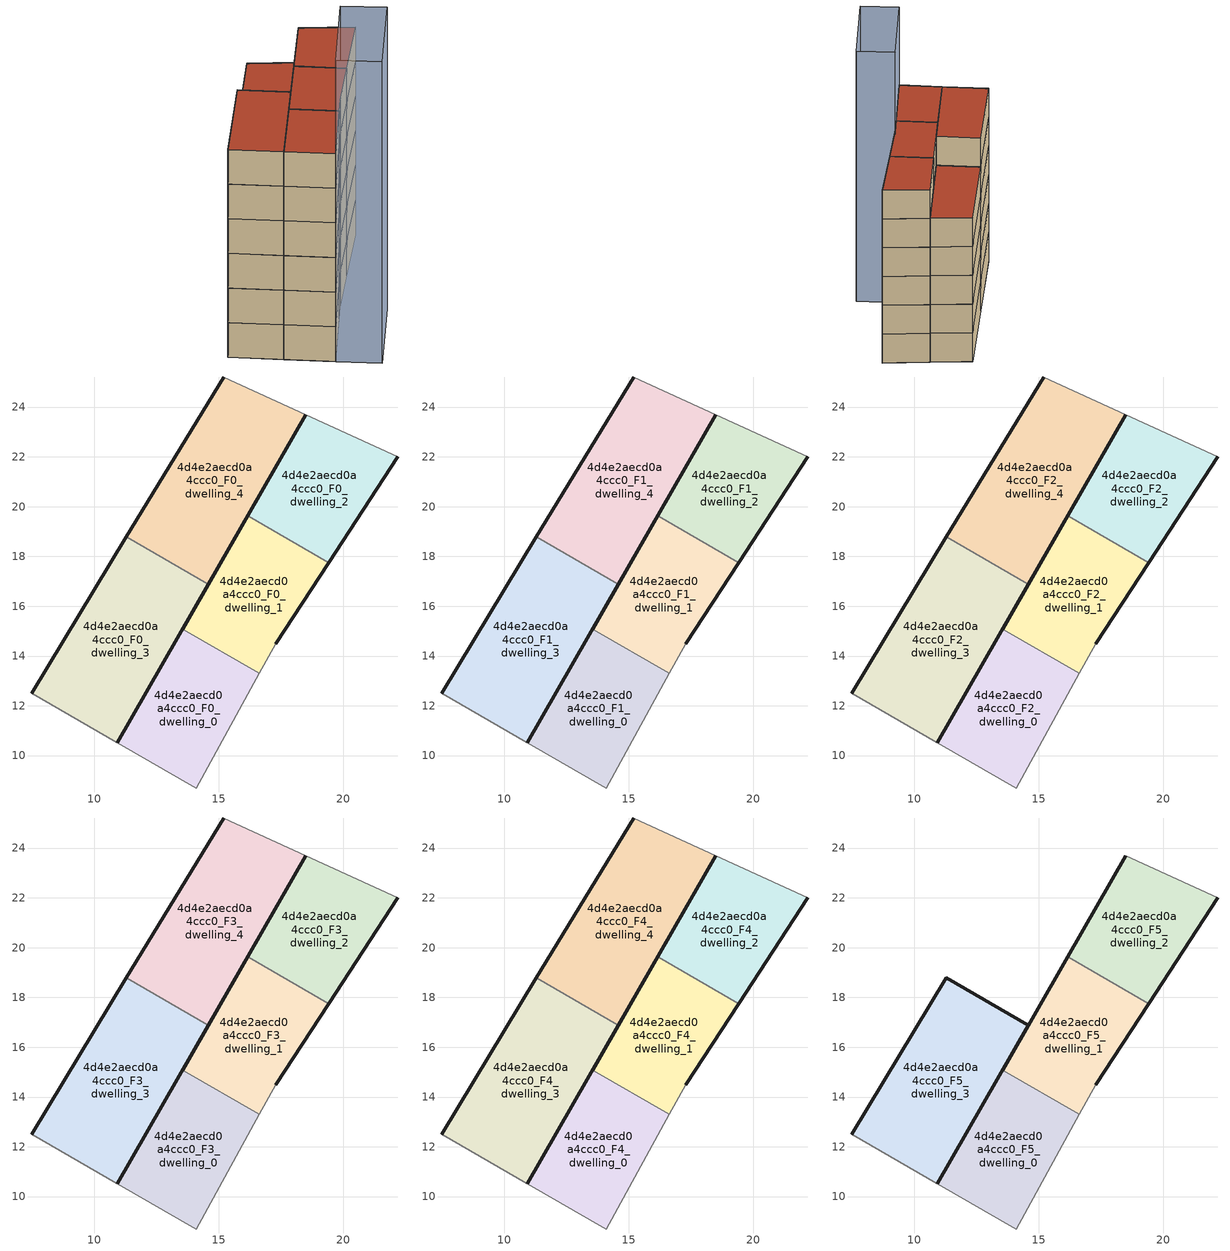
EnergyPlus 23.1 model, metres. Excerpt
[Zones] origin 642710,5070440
4d4e2aecd0a4ccc0_F0_dwelling_0
 floor ground (EU_floor_Construction): 14.09,8.7 16.64,13.3 13.55,15.08 10.92,10.52 z0
 wall adiabatic (EU_wall_Construction): 16.64,13.3 14.09,8.7 10.92,10.52 13.55,15.08 z0:3
 wall to 4d4e2aecd0a4ccc0_F0_dwelling_1 (EU_wall_Construction): 13.55,15.08 16.64,13.3 z0:3
4d4e2aecd0a4ccc0_F0_dwelling_1
 floor ground (EU_floor_Construction): 17.3,14.5 19.42,17.75 16.17,19.63 13.55,15.08 16.64,13.3 z0
 wall outside (EU_wall_Construction): 13.55,15.08 16.17,19.63 / 19.42,17.75 17.3,14.5 z0:3
 wall adiabatic (EU_wall_Construction): 17.3,14.5 16.64,13.3 z0:3
 wall to 4d4e2aecd0a4ccc0_F0_dwelling_2 (EU_wall_Construction): 16.17,19.63 19.42,17.76 z0:3
4d4e2aecd0a4ccc0_F0_dwelling_2
 floor ground (EU_floor_Construction): 19.42,17.75 22.2,22 18.51,23.69 16.17,19.63 z0
 wall outside (EU_wall_Construction): 22.2,22 19.42,17.75 / 16.17,19.63 18.51,23.69 z0:3
 wall adiabatic (EU_wall_Construction): 18.51,23.69 22.2,22 z0:3
4d4e2aecd0a4ccc0_F0_dwelling_3
 floor ground (EU_floor_Construction): 10.92,10.52 14.59,16.89 11.3,18.78 7.49,12.5 z0
 wall outside (EU_wall_Construction): 14.59,16.89 10.92,10.52 / 7.49,12.5 11.3,18.78 z0:3
 wall adiabatic (EU_wall_Construction): 10.92,10.52 7.49,12.5 z0:3
 wall to 4d4e2aecd0a4ccc0_F0_dwelling_4 (EU_wall_Construction): 11.3,18.78 14.59,16.89 z0:3
4d4e2aecd0a4ccc0_F0_dwelling_4
 floor ground (EU_floor_Construction): 14.59,16.89 18.51,23.69 15.2,25.21 11.3,18.78 z0
 wall outside (EU_wall_Construction): 18.51,23.69 14.59,16.89 / 11.3,18.78 15.2,25.21 z0:3
 wall adiabatic (EU_wall_Construction): 15.2,25.21 18.51,23.69 z0:3
4d4e2aecd0a4ccc0_F1_dwelling_0
 floor to 4d4e2aecd0a4ccc0_F0_dwelling_0 (EU_floor_Construction): 14.09,8.7 16.64,13.3 13.55,15.08 10.92,10.52 z3
 wall adiabatic (EU_wall_Construction): 16.64,13.3 14.09,8.7 10.92,10.52 13.55,15.08 z3:6
 wall to 4d4e2aecd0a4ccc0_F1_dwelling_1 (EU_wall_Construction): 13.55,15.08 16.64,13.3 z3:6
4d4e2aecd0a4ccc0_F1_dwelling_1
 floor to 4d4e2aecd0a4ccc0_F0_dwelling_1 (EU_floor_Construction): 17.3,14.5 19.42,17.75 16.17,19.63 13.55,15.08 16.64,13.3 z3
 wall outside (EU_wall_Construction): 13.55,15.08 16.17,19.63 / 19.42,17.75 17.3,14.5 z3:6
 wall adiabatic (EU_wall_Construction): 17.3,14.5 16.64,13.3 z3:6
 wall to 4d4e2aecd0a4ccc0_F1_dwelling_2 (EU_wall_Construction): 16.17,19.63 19.42,17.76 z3:6
4d4e2aecd0a4ccc0_F1_dwelling_2
 floor to 4d4e2aecd0a4ccc0_F0_dwelling_2 (EU_floor_Construction): 19.42,17.75 22.2,22 18.51,23.69 16.17,19.63 z3
 wall outside (EU_wall_Construction): 22.2,22 19.42,17.75 / 16.17,19.63 18.51,23.69 z3:6
 wall adiabatic (EU_wall_Construction): 18.51,23.69 22.2,22 z3:6
4d4e2aecd0a4ccc0_F1_dwelling_3
 floor to 4d4e2aecd0a4ccc0_F0_dwelling_3 (EU_floor_Construction): 10.92,10.52 14.59,16.89 11.3,18.78 7.49,12.5 z3
 wall outside (EU_wall_Construction): 14.59,16.89 10.92,10.52 / 7.49,12.5 11.3,18.78 z3:6
 wall adiabatic (EU_wall_Construction): 10.92,10.52 7.49,12.5 z3:6
 wall to 4d4e2aecd0a4ccc0_F1_dwelling_4 (EU_wall_Construction): 11.3,18.78 14.59,16.89 z3:6
4d4e2aecd0a4ccc0_F1_dwelling_4
 floor to 4d4e2aecd0a4ccc0_F0_dwelling_4 (EU_floor_Construction): 14.59,16.89 18.51,23.69 15.2,25.21 11.3,18.78 z3
 wall outside (EU_wall_Construction): 18.51,23.69 14.59,16.89 / 11.3,18.78 15.2,25.21 z3:6
 wall adiabatic (EU_wall_Construction): 15.2,25.21 18.51,23.69 z3:6
4d4e2aecd0a4ccc0_F2_dwelling_0
 floor to 4d4e2aecd0a4ccc0_F1_dwelling_0 (EU_floor_Construction): 14.09,8.7 16.64,13.3 13.55,15.08 10.92,10.52 z6
 wall adiabatic (EU_wall_Construction): 16.64,13.3 14.09,8.7 10.92,10.52 13.55,15.08 z6:9
 wall to 4d4e2aecd0a4ccc0_F2_dwelling_1 (EU_wall_Construction): 13.55,15.08 16.64,13.3 z6:9
4d4e2aecd0a4ccc0_F2_dwelling_1
 floor to 4d4e2aecd0a4ccc0_F1_dwelling_1 (EU_floor_Construction): 17.3,14.5 19.42,17.75 16.17,19.63 13.55,15.08 16.64,13.3 z6
 wall outside (EU_wall_Construction): 13.55,15.08 16.17,19.63 / 19.42,17.75 17.3,14.5 z6:9
 wall adiabatic (EU_wall_Construction): 17.3,14.5 16.64,13.3 z6:9
 wall to 4d4e2aecd0a4ccc0_F2_dwelling_2 (EU_wall_Construction): 16.17,19.63 19.42,17.76 z6:9
4d4e2aecd0a4ccc0_F2_dwelling_2
 floor to 4d4e2aecd0a4ccc0_F1_dwelling_2 (EU_floor_Construction): 19.42,17.75 22.2,22 18.51,23.69 16.17,19.63 z6
 wall outside (EU_wall_Construction): 22.2,22 19.42,17.75 / 16.17,19.63 18.51,23.69 z6:9
 wall adiabatic (EU_wall_Construction): 18.51,23.69 22.2,22 z6:9
4d4e2aecd0a4ccc0_F2_dwelling_3
 floor to 4d4e2aecd0a4ccc0_F1_dwelling_3 (EU_floor_Construction): 10.92,10.52 14.59,16.89 11.3,18.78 7.49,12.5 z6
 wall outside (EU_wall_Construction): 14.59,16.89 10.92,10.52 / 7.49,12.5 11.3,18.78 z6:9
 wall adiabatic (EU_wall_Construction): 10.92,10.52 7.49,12.5 z6:9
 wall to 4d4e2aecd0a4ccc0_F2_dwelling_4 (EU_wall_Construction): 11.3,18.78 14.59,16.89 z6:9
4d4e2aecd0a4ccc0_F2_dwelling_4
 floor to 4d4e2aecd0a4ccc0_F1_dwelling_4 (EU_floor_Construction): 14.59,16.89 18.51,23.69 15.2,25.21 11.3,18.78 z6
 wall outside (EU_wall_Construction): 18.51,23.69 14.59,16.89 / 11.3,18.78 15.2,25.21 z6:9
 wall adiabatic (EU_wall_Construction): 15.2,25.21 18.51,23.69 z6:9
4d4e2aecd0a4ccc0_F3_dwelling_0
 floor to 4d4e2aecd0a4ccc0_F2_dwelling_0 (EU_floor_Construction): 14.09,8.7 16.64,13.3 13.55,15.08 10.92,10.52 z9
 wall adiabatic (EU_wall_Construction): 16.64,13.3 14.09,8.7 10.92,10.52 13.55,15.08 z9:12
 wall to 4d4e2aecd0a4ccc0_F3_dwelling_1 (EU_wall_Construction): 13.55,15.08 16.64,13.3 z9:12
4d4e2aecd0a4ccc0_F3_dwelling_1
 floor to 4d4e2aecd0a4ccc0_F2_dwelling_1 (EU_floor_Construction): 17.3,14.5 19.42,17.75 16.17,19.63 13.55,15.08 16.64,13.3 z9
 wall outside (EU_wall_Construction): 13.55,15.08 16.17,19.63 / 19.42,17.75 17.3,14.5 z9:12
 wall adiabatic (EU_wall_Construction): 17.3,14.5 16.64,13.3 z9:12
 wall to 4d4e2aecd0a4ccc0_F3_dwelling_2 (EU_wall_Construction): 16.17,19.63 19.42,17.76 z9:12
4d4e2aecd0a4ccc0_F3_dwelling_2
 floor to 4d4e2aecd0a4ccc0_F2_dwelling_2 (EU_floor_Construction): 19.42,17.75 22.2,22 18.51,23.69 16.17,19.63 z9
 wall outside (EU_wall_Construction): 22.2,22 19.42,17.75 / 16.17,19.63 18.51,23.69 z9:12
 wall adiabatic (EU_wall_Construction): 18.51,23.69 22.2,22 z9:12
4d4e2aecd0a4ccc0_F3_dwelling_3
 floor to 4d4e2aecd0a4ccc0_F2_dwelling_3 (EU_floor_Construction): 10.92,10.52 14.59,16.89 11.3,18.78 7.49,12.5 z9
 wall outside (EU_wall_Construction): 14.59,16.89 10.92,10.52 / 7.49,12.5 11.3,18.78 z9:12
 wall adiabatic (EU_wall_Construction): 10.92,10.52 7.49,12.5 z9:12
 wall to 4d4e2aecd0a4ccc0_F3_dwelling_4 (EU_wall_Construction): 11.3,18.78 14.59,16.89 z9:12
4d4e2aecd0a4ccc0_F3_dwelling_4
 floor to 4d4e2aecd0a4ccc0_F2_dwelling_4 (EU_floor_Construction): 14.59,16.89 18.51,23.69 15.2,25.21 11.3,18.78 z9
 wall outside (EU_wall_Construction): 18.51,23.69 14.59,16.89 / 11.3,18.78 15.2,25.21 z9:12
 wall adiabatic (EU_wall_Construction): 15.2,25.21 18.51,23.69 z9:12
4d4e2aecd0a4ccc0_F4_dwelling_0
 floor to 4d4e2aecd0a4ccc0_F3_dwelling_0 (EU_floor_Construction): 14.09,8.7 16.64,13.3 13.55,15.08 10.92,10.52 z12
 wall adiabatic (EU_wall_Construction): 16.64,13.3 14.09,8.7 10.92,10.52 13.55,15.08 z12:15
 wall to 4d4e2aecd0a4ccc0_F4_dwelling_1 (EU_wall_Construction): 13.55,15.08 16.64,13.3 z12:15
4d4e2aecd0a4ccc0_F4_dwelling_1
 floor to 4d4e2aecd0a4ccc0_F3_dwelling_1 (EU_floor_Construction): 17.3,14.5 19.42,17.75 16.17,19.63 13.55,15.08 16.64,13.3 z12
 wall outside (EU_wall_Construction): 13.55,15.08 16.17,19.63 / 19.42,17.75 17.3,14.5 z12:15
 wall adiabatic (EU_wall_Construction): 17.3,14.5 16.64,13.3 z12:15
 wall to 4d4e2aecd0a4ccc0_F4_dwelling_2 (EU_wall_Construction): 16.17,19.63 19.42,17.76 z12:15
4d4e2aecd0a4ccc0_F4_dwelling_2
 floor to 4d4e2aecd0a4ccc0_F3_dwelling_2 (EU_floor_Construction): 19.42,17.75 22.2,22 18.51,23.69 16.17,19.63 z12
 wall outside (EU_wall_Construction): 22.2,22 19.42,17.75 / 16.17,19.63 18.51,23.69 z12:15
 wall adiabatic (EU_wall_Construction): 18.51,23.69 22.2,22 z12:15
4d4e2aecd0a4ccc0_F4_dwelling_3
 floor to 4d4e2aecd0a4ccc0_F3_dwelling_3 (EU_floor_Construction): 10.92,10.52 14.59,16.89 11.3,18.78 7.49,12.5 z12
 wall outside (EU_wall_Construction): 14.59,16.89 10.92,10.52 / 7.49,12.5 11.3,18.78 z12:15
 wall adiabatic (EU_wall_Construction): 10.92,10.52 7.49,12.5 z12:15
 wall to 4d4e2aecd0a4ccc0_F4_dwelling_4 (EU_wall_Construction): 11.3,18.78 14.59,16.89 z12:15
4d4e2aecd0a4ccc0_F4_dwelling_4
 floor to 4d4e2aecd0a4ccc0_F3_dwelling_4 (EU_floor_Construction): 14.59,16.89 18.51,23.69 15.2,25.21 11.3,18.78 z12
 wall outside (EU_wall_Construction): 18.51,23.69 14.59,16.89 / 11.3,18.78 15.2,25.21 z12:15
 wall adiabatic (EU_wall_Construction): 15.2,25.21 18.51,23.69 z12:15
 roof outside (EU_roof_Construction): 18.51,23.69 14.59,16.89 11.3,18.78 15.2,25.21 z15
4d4e2aecd0a4ccc0_F5_dwelling_0
 floor to 4d4e2aecd0a4ccc0_F4_dwelling_0 (EU_floor_Construction): 14.09,8.7 16.64,13.3 13.55,15.08 10.92,10.52 z15
 wall adiabatic (EU_wall_Construction): 16.64,13.3 14.09,8.7 10.92,10.52 13.55,15.08 z15:18
 wall to 4d4e2aecd0a4ccc0_F5_dwelling_1 (EU_wall_Construction): 13.55,15.08 16.64,13.3 z15:18
 roof outside (EU_roof_Construction): 16.64,13.3 14.09,8.7 10.92,10.52 13.55,15.08 z18
4d4e2aecd0a4ccc0_F5_dwelling_1
 floor to 4d4e2aecd0a4ccc0_F4_dwelling_1 (EU_floor_Construction): 17.3,14.5 19.42,17.75 16.17,19.63 13.55,15.08 16.64,13.3 z15
 wall outside (EU_wall_Construction): 13.55,15.08 16.17,19.63 / 19.42,17.75 17.3,14.5 z15:18
 wall adiabatic (EU_wall_Construction): 17.3,14.5 16.64,13.3 z15:18
 wall to 4d4e2aecd0a4ccc0_F5_dwelling_2 (EU_wall_Construction): 16.17,19.63 19.42,17.76 z15:18
 roof outside (EU_roof_Construction): 19.42,17.75 17.3,14.5 16.64,13.3 13.55,15.08 16.17,19.63 z18
4d4e2aecd0a4ccc0_F5_dwelling_2
 floor to 4d4e2aecd0a4ccc0_F4_dwelling_2 (EU_floor_Construction): 19.42,17.75 22.2,22 18.51,23.69 16.17,19.63 z15
 wall outside (EU_wall_Construction): 22.2,22 19.42,17.75 / 16.17,19.63 18.51,23.69 z15:18
 wall adiabatic (EU_wall_Construction): 18.51,23.69 22.2,22 z15:18
 roof outside (EU_roof_Construction): 22.2,22 19.42,17.75 16.17,19.63 18.51,23.69 z18
4d4e2aecd0a4ccc0_F5_dwelling_3
 floor to 4d4e2aecd0a4ccc0_F4_dwelling_3 (EU_floor_Construction): 10.92,10.52 14.59,16.89 11.3,18.78 7.49,12.5 z15
 wall outside (EU_wall_Construction): 7.49,12.5 11.3,18.78 14.59,16.89 10.92,10.52 z15:18
 wall adiabatic (EU_wall_Construction): 10.92,10.52 7.49,12.5 z15:18
 roof outside (EU_roof_Construction): 14.59,16.89 10.92,10.52 7.49,12.5 11.3,18.78 z18
shading: 17.3,14.5 20.2,12.9 / 20.2,12.9 16.99,7.09 / 16.99,7.09 14.09,8.69 / 14.09,8.69 17.3,14.5 z0:26.1
[Building]
EU S2 Campaign: North Axis=0; Terrain=City; Solar Distribution=FullExterior
[Site:Location]
Lyon-Bron: Latitude=45.75; Longitude=5; Time Zone=1; Elevation=198
[SizingPeriod:WeatherFileDays]
AnnualSizingPeriod: Begin Month=1; Begin Day of Month=1; End Month=12; End Day of Month=31; Day of Week for Start Day=Monday; Use Weather File Daylight Saving Period=No; Use Weather File Rain and Snow Indicators=No
[MATERIAL]
EU_InternalMass_Material: Roughness=MediumRough; Thickness=0.1; Conductivity=1; Density=1800; Specific Heat=900; Thermal Absorptance=0.9; Solar Absorptance=0.7; Visible Absorptance=0.7
[MATERIAL:NOMASS] Roughness=MediumRough; Thermal Absorptance=0.9; Solar Absorptance=0.7; Visible Absorptance=0.7
Name | Thermal Resistance
EU_wall_NoMass | 0.776494
EU_roof_NoMass | 0.486893
EU_floor_NoMass | 0.421597
[CONSTRUCTION]
EU_wall_Construction: EU_wall_NoMass
EU_roof_Construction: EU_roof_NoMass
EU_floor_Construction: EU_floor_NoMass
EU_InternalMass_Construction: EU_InternalMass_Material
[ZONE] Type=1; Multiplier=1; Ceiling Height=autocalculate; Floor Area=autocalculate; Part of Total Floor Area=Yes
Name | Volume
4d4e2aecd0a4ccc0_F0_dwelling_0 | 56.9993
4d4e2aecd0a4ccc0_F1_dwelling_0; 4d4e2aecd0a4ccc0_F2_dwelling_0; 4d4e2aecd0a4ccc0_F3_dwelling_0; 4d4e2aecd0a4ccc0_F4_dwelling_0; 4d4e2aecd0a4ccc0_F5_dwelling_0 | 57.0007
4d4e2aecd0a4ccc0_F0_dwelling_1 | 57.011
4d4e2aecd0a4ccc0_F1_dwelling_1; 4d4e2aecd0a4ccc0_F2_dwelling_1; 4d4e2aecd0a4ccc0_F3_dwelling_1; 4d4e2aecd0a4ccc0_F4_dwelling_1; 4d4e2aecd0a4ccc0_F5_dwelling_1 | 57.0103
4d4e2aecd0a4ccc0_F0_dwelling_2; 4d4e2aecd0a4ccc0_F1_dwelling_2; 4d4e2aecd0a4ccc0_F2_dwelling_2; 4d4e2aecd0a4ccc0_F3_dwelling_2; 4d4e2aecd0a4ccc0_F4_dwelling_2; 4d4e2aecd0a4ccc0_F5_dwelling_2 | 57.0015
4d4e2aecd0a4ccc0_F0_dwelling_3 | 85.511
4d4e2aecd0a4ccc0_F1_dwelling_3; 4d4e2aecd0a4ccc0_F2_dwelling_3; 4d4e2aecd0a4ccc0_F3_dwelling_3; 4d4e2aecd0a4ccc0_F4_dwelling_3; 4d4e2aecd0a4ccc0_F5_dwelling_3 | 85.5117
4d4e2aecd0a4ccc0_F0_dwelling_4 | 85.5029
4d4e2aecd0a4ccc0_F1_dwelling_4; 4d4e2aecd0a4ccc0_F2_dwelling_4; 4d4e2aecd0a4ccc0_F3_dwelling_4; 4d4e2aecd0a4ccc0_F4_dwelling_4 | 85.5022
[INTERNALMASS] Construction=EU_InternalMass_Construction
Name | Zone or ZoneList | Surface Area
4d4e2aecd0a4ccc0_F0_dwelling_0_EU_InternalMass | 4d4e2aecd0a4ccc0_F0_dwelling_0 | 19.0001
4d4e2aecd0a4ccc0_F0_dwelling_1_EU_InternalMass | 4d4e2aecd0a4ccc0_F0_dwelling_1 | 19.0036
4d4e2aecd0a4ccc0_F0_dwelling_2_EU_InternalMass | 4d4e2aecd0a4ccc0_F0_dwelling_2 | 19.0004
4d4e2aecd0a4ccc0_F0_dwelling_3_EU_InternalMass | 4d4e2aecd0a4ccc0_F0_dwelling_3 | 28.5037
4d4e2aecd0a4ccc0_F0_dwelling_4_EU_InternalMass | 4d4e2aecd0a4ccc0_F0_dwelling_4 | 28.501
4d4e2aecd0a4ccc0_F1_dwelling_0_EU_InternalMass | 4d4e2aecd0a4ccc0_F1_dwelling_0 | 19.0001
4d4e2aecd0a4ccc0_F1_dwelling_1_EU_InternalMass | 4d4e2aecd0a4ccc0_F1_dwelling_1 | 19.0036
4d4e2aecd0a4ccc0_F1_dwelling_2_EU_InternalMass | 4d4e2aecd0a4ccc0_F1_dwelling_2 | 19.0004
4d4e2aecd0a4ccc0_F1_dwelling_3_EU_InternalMass | 4d4e2aecd0a4ccc0_F1_dwelling_3 | 28.5037
4d4e2aecd0a4ccc0_F1_dwelling_4_EU_InternalMass | 4d4e2aecd0a4ccc0_F1_dwelling_4 | 28.501
4d4e2aecd0a4ccc0_F2_dwelling_0_EU_InternalMass | 4d4e2aecd0a4ccc0_F2_dwelling_0 | 19.0001
4d4e2aecd0a4ccc0_F2_dwelling_1_EU_InternalMass | 4d4e2aecd0a4ccc0_F2_dwelling_1 | 19.0036
4d4e2aecd0a4ccc0_F2_dwelling_2_EU_InternalMass | 4d4e2aecd0a4ccc0_F2_dwelling_2 | 19.0004
4d4e2aecd0a4ccc0_F2_dwelling_3_EU_InternalMass | 4d4e2aecd0a4ccc0_F2_dwelling_3 | 28.5037
4d4e2aecd0a4ccc0_F2_dwelling_4_EU_InternalMass | 4d4e2aecd0a4ccc0_F2_dwelling_4 | 28.501
4d4e2aecd0a4ccc0_F3_dwelling_0_EU_InternalMass | 4d4e2aecd0a4ccc0_F3_dwelling_0 | 19.0001
4d4e2aecd0a4ccc0_F3_dwelling_1_EU_InternalMass | 4d4e2aecd0a4ccc0_F3_dwelling_1 | 19.0036
4d4e2aecd0a4ccc0_F3_dwelling_2_EU_InternalMass | 4d4e2aecd0a4ccc0_F3_dwelling_2 | 19.0004
4d4e2aecd0a4ccc0_F3_dwelling_3_EU_InternalMass | 4d4e2aecd0a4ccc0_F3_dwelling_3 | 28.5037
4d4e2aecd0a4ccc0_F3_dwelling_4_EU_InternalMass | 4d4e2aecd0a4ccc0_F3_dwelling_4 | 28.501
4d4e2aecd0a4ccc0_F4_dwelling_0_EU_InternalMass | 4d4e2aecd0a4ccc0_F4_dwelling_0 | 19.0001
4d4e2aecd0a4ccc0_F4_dwelling_1_EU_InternalMass | 4d4e2aecd0a4ccc0_F4_dwelling_1 | 19.0036
4d4e2aecd0a4ccc0_F4_dwelling_2_EU_InternalMass | 4d4e2aecd0a4ccc0_F4_dwelling_2 | 19.0004
4d4e2aecd0a4ccc0_F4_dwelling_3_EU_InternalMass | 4d4e2aecd0a4ccc0_F4_dwelling_3 | 28.5037
4d4e2aecd0a4ccc0_F4_dwelling_4_EU_InternalMass | 4d4e2aecd0a4ccc0_F4_dwelling_4 | 28.501
4d4e2aecd0a4ccc0_F5_dwelling_0_EU_InternalMass | 4d4e2aecd0a4ccc0_F5_dwelling_0 | 28.503
4d4e2aecd0a4ccc0_F5_dwelling_1_EU_InternalMass | 4d4e2aecd0a4ccc0_F5_dwelling_1 | 28.4995
4d4e2aecd0a4ccc0_F5_dwelling_2_EU_InternalMass | 4d4e2aecd0a4ccc0_F5_dwelling_2 | 28.5037
4d4e2aecd0a4ccc0_F5_dwelling_3_EU_InternalMass | 4d4e2aecd0a4ccc0_F5_dwelling_3 | 28.501
[OTHEREQUIPMENT] Fuel Type=Electricity; Design Level Calculation Method=Watts/Area; Power per Zone Floor Area=1; Fraction Latent=0; Fraction Radiant=0; Fraction Lost=0; Carbon Dioxide Generation Rate=0; EndUse Subcategory=EU_Step8_InternalGains
Name | Zone or ZoneList or Space or SpaceList | Schedule
EU_Step8_InternalGain_4d4e2aecd0a4ccc0_F0_dwelling_0_f000 | 4d4e2aecd0a4ccc0_F0_dwelling_0 | EU_Step8_GainSchedule_4d4e2aecd0a4ccc0_F0_dwelling_0_f000
EU_Step8_InternalGain_4d4e2aecd0a4ccc0_F0_dwelling_1_f000 | 4d4e2aecd0a4ccc0_F0_dwelling_1 | EU_Step8_GainSchedule_4d4e2aecd0a4ccc0_F0_dwelling_1_f000
EU_Step8_InternalGain_4d4e2aecd0a4ccc0_F0_dwelling_2_f000 | 4d4e2aecd0a4ccc0_F0_dwelling_2 | EU_Step8_GainSchedule_4d4e2aecd0a4ccc0_F0_dwelling_2_f000
EU_Step8_InternalGain_4d4e2aecd0a4ccc0_F0_dwelling_3_f000 | 4d4e2aecd0a4ccc0_F0_dwelling_3 | EU_Step8_GainSchedule_4d4e2aecd0a4ccc0_F0_dwelling_3_f000
EU_Step8_InternalGain_4d4e2aecd0a4ccc0_F0_dwelling_4_f000 | 4d4e2aecd0a4ccc0_F0_dwelling_4 | EU_Step8_GainSchedule_4d4e2aecd0a4ccc0_F0_dwelling_4_f000
EU_Step8_InternalGain_4d4e2aecd0a4ccc0_F1_dwelling_0_f000 | 4d4e2aecd0a4ccc0_F1_dwelling_0 | EU_Step8_GainSchedule_4d4e2aecd0a4ccc0_F1_dwelling_0_f000
EU_Step8_InternalGain_4d4e2aecd0a4ccc0_F1_dwelling_1_f000 | 4d4e2aecd0a4ccc0_F1_dwelling_1 | EU_Step8_GainSchedule_4d4e2aecd0a4ccc0_F1_dwelling_1_f000
EU_Step8_InternalGain_4d4e2aecd0a4ccc0_F1_dwelling_2_f000 | 4d4e2aecd0a4ccc0_F1_dwelling_2 | EU_Step8_GainSchedule_4d4e2aecd0a4ccc0_F1_dwelling_2_f000
EU_Step8_InternalGain_4d4e2aecd0a4ccc0_F1_dwelling_3_f000 | 4d4e2aecd0a4ccc0_F1_dwelling_3 | EU_Step8_GainSchedule_4d4e2aecd0a4ccc0_F1_dwelling_3_f000
EU_Step8_InternalGain_4d4e2aecd0a4ccc0_F1_dwelling_4_f000 | 4d4e2aecd0a4ccc0_F1_dwelling_4 | EU_Step8_GainSchedule_4d4e2aecd0a4ccc0_F1_dwelling_4_f000
EU_Step8_InternalGain_4d4e2aecd0a4ccc0_F2_dwelling_0_f000 | 4d4e2aecd0a4ccc0_F2_dwelling_0 | EU_Step8_GainSchedule_4d4e2aecd0a4ccc0_F2_dwelling_0_f000
EU_Step8_InternalGain_4d4e2aecd0a4ccc0_F2_dwelling_1_f000 | 4d4e2aecd0a4ccc0_F2_dwelling_1 | EU_Step8_GainSchedule_4d4e2aecd0a4ccc0_F2_dwelling_1_f000
EU_Step8_InternalGain_4d4e2aecd0a4ccc0_F2_dwelling_2_f000 | 4d4e2aecd0a4ccc0_F2_dwelling_2 | EU_Step8_GainSchedule_4d4e2aecd0a4ccc0_F2_dwelling_2_f000
EU_Step8_InternalGain_4d4e2aecd0a4ccc0_F2_dwelling_3_f000 | 4d4e2aecd0a4ccc0_F2_dwelling_3 | EU_Step8_GainSchedule_4d4e2aecd0a4ccc0_F2_dwelling_3_f000
EU_Step8_InternalGain_4d4e2aecd0a4ccc0_F2_dwelling_4_f000 | 4d4e2aecd0a4ccc0_F2_dwelling_4 | EU_Step8_GainSchedule_4d4e2aecd0a4ccc0_F2_dwelling_4_f000
EU_Step8_InternalGain_4d4e2aecd0a4ccc0_F3_dwelling_0_f000 | 4d4e2aecd0a4ccc0_F3_dwelling_0 | EU_Step8_GainSchedule_4d4e2aecd0a4ccc0_F3_dwelling_0_f000
EU_Step8_InternalGain_4d4e2aecd0a4ccc0_F3_dwelling_1_f000 | 4d4e2aecd0a4ccc0_F3_dwelling_1 | EU_Step8_GainSchedule_4d4e2aecd0a4ccc0_F3_dwelling_1_f000
EU_Step8_InternalGain_4d4e2aecd0a4ccc0_F3_dwelling_2_f000 | 4d4e2aecd0a4ccc0_F3_dwelling_2 | EU_Step8_GainSchedule_4d4e2aecd0a4ccc0_F3_dwelling_2_f000
EU_Step8_InternalGain_4d4e2aecd0a4ccc0_F3_dwelling_3_f000 | 4d4e2aecd0a4ccc0_F3_dwelling_3 | EU_Step8_GainSchedule_4d4e2aecd0a4ccc0_F3_dwelling_3_f000
EU_Step8_InternalGain_4d4e2aecd0a4ccc0_F3_dwelling_4_f000 | 4d4e2aecd0a4ccc0_F3_dwelling_4 | EU_Step8_GainSchedule_4d4e2aecd0a4ccc0_F3_dwelling_4_f000
EU_Step8_InternalGain_4d4e2aecd0a4ccc0_F4_dwelling_0_f000 | 4d4e2aecd0a4ccc0_F4_dwelling_0 | EU_Step8_GainSchedule_4d4e2aecd0a4ccc0_F4_dwelling_0_f000
EU_Step8_InternalGain_4d4e2aecd0a4ccc0_F4_dwelling_1_f000 | 4d4e2aecd0a4ccc0_F4_dwelling_1 | EU_Step8_GainSchedule_4d4e2aecd0a4ccc0_F4_dwelling_1_f000
EU_Step8_InternalGain_4d4e2aecd0a4ccc0_F4_dwelling_2_f000 | 4d4e2aecd0a4ccc0_F4_dwelling_2 | EU_Step8_GainSchedule_4d4e2aecd0a4ccc0_F4_dwelling_2_f000
EU_Step8_InternalGain_4d4e2aecd0a4ccc0_F4_dwelling_3_f000 | 4d4e2aecd0a4ccc0_F4_dwelling_3 | EU_Step8_GainSchedule_4d4e2aecd0a4ccc0_F4_dwelling_3_f000
EU_Step8_InternalGain_4d4e2aecd0a4ccc0_F4_dwelling_4_f000 | 4d4e2aecd0a4ccc0_F4_dwelling_4 | EU_Step8_GainSchedule_4d4e2aecd0a4ccc0_F4_dwelling_4_f000
EU_Step8_InternalGain_4d4e2aecd0a4ccc0_F5_dwelling_0_f000 | 4d4e2aecd0a4ccc0_F5_dwelling_0 | EU_Step8_GainSchedule_4d4e2aecd0a4ccc0_F5_dwelling_0_f000
EU_Step8_InternalGain_4d4e2aecd0a4ccc0_F5_dwelling_1_f000 | 4d4e2aecd0a4ccc0_F5_dwelling_1 | EU_Step8_GainSchedule_4d4e2aecd0a4ccc0_F5_dwelling_1_f000
EU_Step8_InternalGain_4d4e2aecd0a4ccc0_F5_dwelling_2_f000 | 4d4e2aecd0a4ccc0_F5_dwelling_2 | EU_Step8_GainSchedule_4d4e2aecd0a4ccc0_F5_dwelling_2_f000
EU_Step8_InternalGain_4d4e2aecd0a4ccc0_F5_dwelling_3_f000 | 4d4e2aecd0a4ccc0_F5_dwelling_3 | EU_Step8_GainSchedule_4d4e2aecd0a4ccc0_F5_dwelling_3_f000
[ZONEVENTILATION:DESIGNFLOWRATE] Schedule=EU_AlwaysOn; Design Flow Rate Calculation Method=AirChanges/Hour; Air Changes per Hour=0.693814; Ventilation Type=Natural; Fan Pressure Rise=0; Fan Total Efficiency=1; Constant Term Coefficient=1; Temperature Term Coefficient=0; Velocity Term Coefficient=0; Velocity Squared Term Coefficient=0; Minimum Indoor Temperature=-100; Maximum Indoor Temperature=100; Delta Temperature=-100; Minimum Outdoor Temperature=-100; Maximum Outdoor Temperature=100; Maximum Wind Speed=40
Name | Zone or ZoneList or Space or SpaceList
EU_ConstantAir_4d4e2aecd0a4ccc0_F0_dwelling_0 | 4d4e2aecd0a4ccc0_F0_dwelling_0
EU_ConstantAir_4d4e2aecd0a4ccc0_F0_dwelling_1 | 4d4e2aecd0a4ccc0_F0_dwelling_1
EU_ConstantAir_4d4e2aecd0a4ccc0_F0_dwelling_2 | 4d4e2aecd0a4ccc0_F0_dwelling_2
EU_ConstantAir_4d4e2aecd0a4ccc0_F0_dwelling_3 | 4d4e2aecd0a4ccc0_F0_dwelling_3
EU_ConstantAir_4d4e2aecd0a4ccc0_F0_dwelling_4 | 4d4e2aecd0a4ccc0_F0_dwelling_4
EU_ConstantAir_4d4e2aecd0a4ccc0_F1_dwelling_0 | 4d4e2aecd0a4ccc0_F1_dwelling_0
EU_ConstantAir_4d4e2aecd0a4ccc0_F1_dwelling_1 | 4d4e2aecd0a4ccc0_F1_dwelling_1
EU_ConstantAir_4d4e2aecd0a4ccc0_F1_dwelling_2 | 4d4e2aecd0a4ccc0_F1_dwelling_2
EU_ConstantAir_4d4e2aecd0a4ccc0_F1_dwelling_3 | 4d4e2aecd0a4ccc0_F1_dwelling_3
EU_ConstantAir_4d4e2aecd0a4ccc0_F1_dwelling_4 | 4d4e2aecd0a4ccc0_F1_dwelling_4
EU_ConstantAir_4d4e2aecd0a4ccc0_F2_dwelling_0 | 4d4e2aecd0a4ccc0_F2_dwelling_0
EU_ConstantAir_4d4e2aecd0a4ccc0_F2_dwelling_1 | 4d4e2aecd0a4ccc0_F2_dwelling_1
EU_ConstantAir_4d4e2aecd0a4ccc0_F2_dwelling_2 | 4d4e2aecd0a4ccc0_F2_dwelling_2
EU_ConstantAir_4d4e2aecd0a4ccc0_F2_dwelling_3 | 4d4e2aecd0a4ccc0_F2_dwelling_3
EU_ConstantAir_4d4e2aecd0a4ccc0_F2_dwelling_4 | 4d4e2aecd0a4ccc0_F2_dwelling_4
EU_ConstantAir_4d4e2aecd0a4ccc0_F3_dwelling_0 | 4d4e2aecd0a4ccc0_F3_dwelling_0
EU_ConstantAir_4d4e2aecd0a4ccc0_F3_dwelling_1 | 4d4e2aecd0a4ccc0_F3_dwelling_1
EU_ConstantAir_4d4e2aecd0a4ccc0_F3_dwelling_2 | 4d4e2aecd0a4ccc0_F3_dwelling_2
EU_ConstantAir_4d4e2aecd0a4ccc0_F3_dwelling_3 | 4d4e2aecd0a4ccc0_F3_dwelling_3
EU_ConstantAir_4d4e2aecd0a4ccc0_F3_dwelling_4 | 4d4e2aecd0a4ccc0_F3_dwelling_4
EU_ConstantAir_4d4e2aecd0a4ccc0_F4_dwelling_0 | 4d4e2aecd0a4ccc0_F4_dwelling_0
EU_ConstantAir_4d4e2aecd0a4ccc0_F4_dwelling_1 | 4d4e2aecd0a4ccc0_F4_dwelling_1
EU_ConstantAir_4d4e2aecd0a4ccc0_F4_dwelling_2 | 4d4e2aecd0a4ccc0_F4_dwelling_2
EU_ConstantAir_4d4e2aecd0a4ccc0_F4_dwelling_3 | 4d4e2aecd0a4ccc0_F4_dwelling_3
EU_ConstantAir_4d4e2aecd0a4ccc0_F4_dwelling_4 | 4d4e2aecd0a4ccc0_F4_dwelling_4
EU_ConstantAir_4d4e2aecd0a4ccc0_F5_dwelling_0 | 4d4e2aecd0a4ccc0_F5_dwelling_0
EU_ConstantAir_4d4e2aecd0a4ccc0_F5_dwelling_1 | 4d4e2aecd0a4ccc0_F5_dwelling_1
EU_ConstantAir_4d4e2aecd0a4ccc0_F5_dwelling_2 | 4d4e2aecd0a4ccc0_F5_dwelling_2
EU_ConstantAir_4d4e2aecd0a4ccc0_F5_dwelling_3 | 4d4e2aecd0a4ccc0_F5_dwelling_3
[HVACTEMPLATE:THERMOSTAT] Constant Heating Setpoint=20; Constant Cooling Setpoint=50
EU_HeatOnly_4d4e2aecd0a4ccc0_F0_dwelling_0; EU_HeatOnly_4d4e2aecd0a4ccc0_F0_dwelling_1; EU_HeatOnly_4d4e2aecd0a4ccc0_F0_dwelling_2; EU_HeatOnly_4d4e2aecd0a4ccc0_F0_dwelling_3; EU_HeatOnly_4d4e2aecd0a4ccc0_F0_dwelling_4; EU_HeatOnly_4d4e2aecd0a4ccc0_F1_dwelling_0; EU_HeatOnly_4d4e2aecd0a4ccc0_F1_dwelling_1; EU_HeatOnly_4d4e2aecd0a4ccc0_F1_dwelling_2; EU_HeatOnly_4d4e2aecd0a4ccc0_F1_dwelling_3; EU_HeatOnly_4d4e2aecd0a4ccc0_F1_dwelling_4; EU_HeatOnly_4d4e2aecd0a4ccc0_F2_dwelling_0; EU_HeatOnly_4d4e2aecd0a4ccc0_F2_dwelling_1; EU_HeatOnly_4d4e2aecd0a4ccc0_F2_dwelling_2; EU_HeatOnly_4d4e2aecd0a4ccc0_F2_dwelling_3; EU_HeatOnly_4d4e2aecd0a4ccc0_F2_dwelling_4; EU_HeatOnly_4d4e2aecd0a4ccc0_F3_dwelling_0; EU_HeatOnly_4d4e2aecd0a4ccc0_F3_dwelling_1; EU_HeatOnly_4d4e2aecd0a4ccc0_F3_dwelling_2; EU_HeatOnly_4d4e2aecd0a4ccc0_F3_dwelling_3; EU_HeatOnly_4d4e2aecd0a4ccc0_F3_dwelling_4; EU_HeatOnly_4d4e2aecd0a4ccc0_F4_dwelling_0; EU_HeatOnly_4d4e2aecd0a4ccc0_F4_dwelling_1; EU_HeatOnly_4d4e2aecd0a4ccc0_F4_dwelling_2; EU_HeatOnly_4d4e2aecd0a4ccc0_F4_dwelling_3; EU_HeatOnly_4d4e2aecd0a4ccc0_F4_dwelling_4; EU_HeatOnly_4d4e2aecd0a4ccc0_F5_dwelling_0; EU_HeatOnly_4d4e2aecd0a4ccc0_F5_dwelling_1; EU_HeatOnly_4d4e2aecd0a4ccc0_F5_dwelling_2; EU_HeatOnly_4d4e2aecd0a4ccc0_F5_dwelling_3
[HVACTEMPLATE:ZONE:IDEALLOADSAIRSYSTEM] System Availability Schedule=EU_AlwaysOn; Maximum Heating Supply Air Temperature=50; Minimum Cooling Supply Air Temperature=13; Maximum Heating Supply Air Humidity Ratio=0.0156; Minimum Cooling Supply Air Humidity Ratio=0.0077; Heating Limit=NoLimit; Cooling Limit=NoLimit; Heating Availability Schedule=EU_AlwaysOn; Cooling Availability Schedule=EU_CoolingOff; Dehumidification Control Type=ConstantSensibleHeatRatio; Cooling Sensible Heat Ratio=0.7; Dehumidification Setpoint=60; Humidification Control Type=None; Humidification Setpoint=30; Outdoor Air Method=None; Outdoor Air Flow Rate per Person=0.00944; Outdoor Air Flow Rate per Zone Floor Area=0; Outdoor Air Flow Rate per Zone=0; Demand Controlled Ventilation Type=None; Outdoor Air Economizer Type=NoEconomizer; Heat Recovery Type=None; Sensible Heat Recovery Effectiveness=0.7; Latent Heat Recovery Effectiveness=0.65
Name | Template Thermostat
4d4e2aecd0a4ccc0_F0_dwelling_0 | EU_HeatOnly_4d4e2aecd0a4ccc0_F0_dwelling_0
4d4e2aecd0a4ccc0_F0_dwelling_1 | EU_HeatOnly_4d4e2aecd0a4ccc0_F0_dwelling_1
4d4e2aecd0a4ccc0_F0_dwelling_2 | EU_HeatOnly_4d4e2aecd0a4ccc0_F0_dwelling_2
4d4e2aecd0a4ccc0_F0_dwelling_3 | EU_HeatOnly_4d4e2aecd0a4ccc0_F0_dwelling_3
4d4e2aecd0a4ccc0_F0_dwelling_4 | EU_HeatOnly_4d4e2aecd0a4ccc0_F0_dwelling_4
4d4e2aecd0a4ccc0_F1_dwelling_0 | EU_HeatOnly_4d4e2aecd0a4ccc0_F1_dwelling_0
4d4e2aecd0a4ccc0_F1_dwelling_1 | EU_HeatOnly_4d4e2aecd0a4ccc0_F1_dwelling_1
4d4e2aecd0a4ccc0_F1_dwelling_2 | EU_HeatOnly_4d4e2aecd0a4ccc0_F1_dwelling_2
4d4e2aecd0a4ccc0_F1_dwelling_3 | EU_HeatOnly_4d4e2aecd0a4ccc0_F1_dwelling_3
4d4e2aecd0a4ccc0_F1_dwelling_4 | EU_HeatOnly_4d4e2aecd0a4ccc0_F1_dwelling_4
4d4e2aecd0a4ccc0_F2_dwelling_0 | EU_HeatOnly_4d4e2aecd0a4ccc0_F2_dwelling_0
4d4e2aecd0a4ccc0_F2_dwelling_1 | EU_HeatOnly_4d4e2aecd0a4ccc0_F2_dwelling_1
4d4e2aecd0a4ccc0_F2_dwelling_2 | EU_HeatOnly_4d4e2aecd0a4ccc0_F2_dwelling_2
4d4e2aecd0a4ccc0_F2_dwelling_3 | EU_HeatOnly_4d4e2aecd0a4ccc0_F2_dwelling_3
4d4e2aecd0a4ccc0_F2_dwelling_4 | EU_HeatOnly_4d4e2aecd0a4ccc0_F2_dwelling_4
4d4e2aecd0a4ccc0_F3_dwelling_0 | EU_HeatOnly_4d4e2aecd0a4ccc0_F3_dwelling_0
4d4e2aecd0a4ccc0_F3_dwelling_1 | EU_HeatOnly_4d4e2aecd0a4ccc0_F3_dwelling_1
4d4e2aecd0a4ccc0_F3_dwelling_2 | EU_HeatOnly_4d4e2aecd0a4ccc0_F3_dwelling_2
4d4e2aecd0a4ccc0_F3_dwelling_3 | EU_HeatOnly_4d4e2aecd0a4ccc0_F3_dwelling_3
4d4e2aecd0a4ccc0_F3_dwelling_4 | EU_HeatOnly_4d4e2aecd0a4ccc0_F3_dwelling_4
4d4e2aecd0a4ccc0_F4_dwelling_0 | EU_HeatOnly_4d4e2aecd0a4ccc0_F4_dwelling_0
4d4e2aecd0a4ccc0_F4_dwelling_1 | EU_HeatOnly_4d4e2aecd0a4ccc0_F4_dwelling_1
4d4e2aecd0a4ccc0_F4_dwelling_2 | EU_HeatOnly_4d4e2aecd0a4ccc0_F4_dwelling_2
4d4e2aecd0a4ccc0_F4_dwelling_3 | EU_HeatOnly_4d4e2aecd0a4ccc0_F4_dwelling_3
4d4e2aecd0a4ccc0_F4_dwelling_4 | EU_HeatOnly_4d4e2aecd0a4ccc0_F4_dwelling_4
4d4e2aecd0a4ccc0_F5_dwelling_0 | EU_HeatOnly_4d4e2aecd0a4ccc0_F5_dwelling_0
4d4e2aecd0a4ccc0_F5_dwelling_1 | EU_HeatOnly_4d4e2aecd0a4ccc0_F5_dwelling_1
4d4e2aecd0a4ccc0_F5_dwelling_2 | EU_HeatOnly_4d4e2aecd0a4ccc0_F5_dwelling_2
4d4e2aecd0a4ccc0_F5_dwelling_3 | EU_HeatOnly_4d4e2aecd0a4ccc0_F5_dwelling_3
[SIZING:ZONE] Zone Cooling Design Supply Air Temperature Input Method=SupplyAirTemperature; Zone Cooling Design Supply Air Temperature=13; Zone Heating Design Supply Air Temperature Input Method=SupplyAirTemperature; Zone Heating Design Supply Air Temperature=50; Zone Cooling Design Supply Air Humidity Ratio=0.008; Zone Heating Design Supply Air Humidity Ratio=0.008; Cooling Design Air Flow Method=DesignDay; Cooling Design Air Flow Rate=0; Cooling Minimum Air Flow per Zone Floor Area=0.000762; Cooling Minimum Air Flow=0; Cooling Minimum Air Flow Fraction=0.2; Heating Design Air Flow Method=DesignDay; Heating Design Air Flow Rate=0; Heating Maximum Air Flow per Zone Floor Area=0.002032; Heating Maximum Air Flow=0.141576; Heating Maximum Air Flow Fraction=0.3; Account for Dedicated Outdoor Air System=No; Dedicated Outdoor Air System Control Strategy=NeutralSupplyAir; Dedicated Outdoor Air Low Setpoint Temperature for Design=autosize; Dedicated Outdoor Air High Setpoint Temperature for Design=autosize; Zone Load Sizing Method=Sensible Load Only No Latent Load; Zone Latent Cooling Design Supply Air Humidity Ratio Input Method=HumidityRatioDifference; Zone Cooling Design Supply Air Humidity Ratio Difference=0.005; Zone Latent Heating Design Supply Air Humidity Ratio Input Method=HumidityRatioDifference; Zone Humidification Design Supply Air Humidity Ratio Difference=0.005
4d4e2aecd0a4ccc0_F0_dwelling_0; 4d4e2aecd0a4ccc0_F0_dwelling_1; 4d4e2aecd0a4ccc0_F0_dwelling_2; 4d4e2aecd0a4ccc0_F0_dwelling_3; 4d4e2aecd0a4ccc0_F0_dwelling_4; 4d4e2aecd0a4ccc0_F1_dwelling_0; 4d4e2aecd0a4ccc0_F1_dwelling_1; 4d4e2aecd0a4ccc0_F1_dwelling_2; 4d4e2aecd0a4ccc0_F1_dwelling_3; 4d4e2aecd0a4ccc0_F1_dwelling_4; 4d4e2aecd0a4ccc0_F2_dwelling_0; 4d4e2aecd0a4ccc0_F2_dwelling_1; 4d4e2aecd0a4ccc0_F2_dwelling_2; 4d4e2aecd0a4ccc0_F2_dwelling_3; 4d4e2aecd0a4ccc0_F2_dwelling_4; 4d4e2aecd0a4ccc0_F3_dwelling_0; 4d4e2aecd0a4ccc0_F3_dwelling_1; 4d4e2aecd0a4ccc0_F3_dwelling_2; 4d4e2aecd0a4ccc0_F3_dwelling_3; 4d4e2aecd0a4ccc0_F3_dwelling_4; 4d4e2aecd0a4ccc0_F4_dwelling_0; 4d4e2aecd0a4ccc0_F4_dwelling_1; 4d4e2aecd0a4ccc0_F4_dwelling_2; 4d4e2aecd0a4ccc0_F4_dwelling_3; 4d4e2aecd0a4ccc0_F4_dwelling_4; 4d4e2aecd0a4ccc0_F5_dwelling_0; 4d4e2aecd0a4ccc0_F5_dwelling_1; 4d4e2aecd0a4ccc0_F5_dwelling_2; 4d4e2aecd0a4ccc0_F5_dwelling_3
[SCHEDULE:CONSTANT]
Name | Hourly Value
EU_AlwaysOn | 1
EU_CoolingOff | 0
[SCHEDULE:FILE] Column Number=1; Rows to Skip at Top=0; Number of Hours of Data=8760; Column Separator=Comma; Interpolate to Timestep=No; Minutes per Item=60; Adjust Schedule for Daylight Savings=Yes
Name | File
EU_Step8_GainSchedule_4d4e2aecd0a4ccc0_F0_dwelling_0_f000 | ../../schedules/4d4e2aecd0a4ccc0/4d4e2aecd0a4ccc0_F0_dwelling_0_f000_gain.csv
EU_Step8_GainSchedule_4d4e2aecd0a4ccc0_F0_dwelling_1_f000 | ../../schedules/4d4e2aecd0a4ccc0/4d4e2aecd0a4ccc0_F0_dwelling_1_f000_gain.csv
EU_Step8_GainSchedule_4d4e2aecd0a4ccc0_F0_dwelling_2_f000 | ../../schedules/4d4e2aecd0a4ccc0/4d4e2aecd0a4ccc0_F0_dwelling_2_f000_gain.csv
EU_Step8_GainSchedule_4d4e2aecd0a4ccc0_F0_dwelling_3_f000 | ../../schedules/4d4e2aecd0a4ccc0/4d4e2aecd0a4ccc0_F0_dwelling_3_f000_gain.csv
EU_Step8_GainSchedule_4d4e2aecd0a4ccc0_F0_dwelling_4_f000 | ../../schedules/4d4e2aecd0a4ccc0/4d4e2aecd0a4ccc0_F0_dwelling_4_f000_gain.csv
EU_Step8_GainSchedule_4d4e2aecd0a4ccc0_F1_dwelling_0_f000 | ../../schedules/4d4e2aecd0a4ccc0/4d4e2aecd0a4ccc0_F1_dwelling_0_f000_gain.csv
EU_Step8_GainSchedule_4d4e2aecd0a4ccc0_F1_dwelling_1_f000 | ../../schedules/4d4e2aecd0a4ccc0/4d4e2aecd0a4ccc0_F1_dwelling_1_f000_gain.csv
EU_Step8_GainSchedule_4d4e2aecd0a4ccc0_F1_dwelling_2_f000 | ../../schedules/4d4e2aecd0a4ccc0/4d4e2aecd0a4ccc0_F1_dwelling_2_f000_gain.csv
EU_Step8_GainSchedule_4d4e2aecd0a4ccc0_F1_dwelling_3_f000 | ../../schedules/4d4e2aecd0a4ccc0/4d4e2aecd0a4ccc0_F1_dwelling_3_f000_gain.csv
EU_Step8_GainSchedule_4d4e2aecd0a4ccc0_F1_dwelling_4_f000 | ../../schedules/4d4e2aecd0a4ccc0/4d4e2aecd0a4ccc0_F1_dwelling_4_f000_gain.csv
EU_Step8_GainSchedule_4d4e2aecd0a4ccc0_F2_dwelling_0_f000 | ../../schedules/4d4e2aecd0a4ccc0/4d4e2aecd0a4ccc0_F2_dwelling_0_f000_gain.csv
EU_Step8_GainSchedule_4d4e2aecd0a4ccc0_F2_dwelling_1_f000 | ../../schedules/4d4e2aecd0a4ccc0/4d4e2aecd0a4ccc0_F2_dwelling_1_f000_gain.csv
EU_Step8_GainSchedule_4d4e2aecd0a4ccc0_F2_dwelling_2_f000 | ../../schedules/4d4e2aecd0a4ccc0/4d4e2aecd0a4ccc0_F2_dwelling_2_f000_gain.csv
EU_Step8_GainSchedule_4d4e2aecd0a4ccc0_F2_dwelling_3_f000 | ../../schedules/4d4e2aecd0a4ccc0/4d4e2aecd0a4ccc0_F2_dwelling_3_f000_gain.csv
EU_Step8_GainSchedule_4d4e2aecd0a4ccc0_F2_dwelling_4_f000 | ../../schedules/4d4e2aecd0a4ccc0/4d4e2aecd0a4ccc0_F2_dwelling_4_f000_gain.csv
EU_Step8_GainSchedule_4d4e2aecd0a4ccc0_F3_dwelling_0_f000 | ../../schedules/4d4e2aecd0a4ccc0/4d4e2aecd0a4ccc0_F3_dwelling_0_f000_gain.csv
EU_Step8_GainSchedule_4d4e2aecd0a4ccc0_F3_dwelling_1_f000 | ../../schedules/4d4e2aecd0a4ccc0/4d4e2aecd0a4ccc0_F3_dwelling_1_f000_gain.csv
EU_Step8_GainSchedule_4d4e2aecd0a4ccc0_F3_dwelling_2_f000 | ../../schedules/4d4e2aecd0a4ccc0/4d4e2aecd0a4ccc0_F3_dwelling_2_f000_gain.csv
EU_Step8_GainSchedule_4d4e2aecd0a4ccc0_F3_dwelling_3_f000 | ../../schedules/4d4e2aecd0a4ccc0/4d4e2aecd0a4ccc0_F3_dwelling_3_f000_gain.csv
EU_Step8_GainSchedule_4d4e2aecd0a4ccc0_F3_dwelling_4_f000 | ../../schedules/4d4e2aecd0a4ccc0/4d4e2aecd0a4ccc0_F3_dwelling_4_f000_gain.csv
EU_Step8_GainSchedule_4d4e2aecd0a4ccc0_F4_dwelling_0_f000 | ../../schedules/4d4e2aecd0a4ccc0/4d4e2aecd0a4ccc0_F4_dwelling_0_f000_gain.csv
EU_Step8_GainSchedule_4d4e2aecd0a4ccc0_F4_dwelling_1_f000 | ../../schedules/4d4e2aecd0a4ccc0/4d4e2aecd0a4ccc0_F4_dwelling_1_f000_gain.csv
EU_Step8_GainSchedule_4d4e2aecd0a4ccc0_F4_dwelling_2_f000 | ../../schedules/4d4e2aecd0a4ccc0/4d4e2aecd0a4ccc0_F4_dwelling_2_f000_gain.csv
EU_Step8_GainSchedule_4d4e2aecd0a4ccc0_F4_dwelling_3_f000 | ../../schedules/4d4e2aecd0a4ccc0/4d4e2aecd0a4ccc0_F4_dwelling_3_f000_gain.csv
EU_Step8_GainSchedule_4d4e2aecd0a4ccc0_F4_dwelling_4_f000 | ../../schedules/4d4e2aecd0a4ccc0/4d4e2aecd0a4ccc0_F4_dwelling_4_f000_gain.csv
EU_Step8_GainSchedule_4d4e2aecd0a4ccc0_F5_dwelling_0_f000 | ../../schedules/4d4e2aecd0a4ccc0/4d4e2aecd0a4ccc0_F5_dwelling_0_f000_gain.csv
EU_Step8_GainSchedule_4d4e2aecd0a4ccc0_F5_dwelling_1_f000 | ../../schedules/4d4e2aecd0a4ccc0/4d4e2aecd0a4ccc0_F5_dwelling_1_f000_gain.csv
EU_Step8_GainSchedule_4d4e2aecd0a4ccc0_F5_dwelling_2_f000 | ../../schedules/4d4e2aecd0a4ccc0/4d4e2aecd0a4ccc0_F5_dwelling_2_f000_gain.csv
EU_Step8_GainSchedule_4d4e2aecd0a4ccc0_F5_dwelling_3_f000 | ../../schedules/4d4e2aecd0a4ccc0/4d4e2aecd0a4ccc0_F5_dwelling_3_f000_gain.csv
